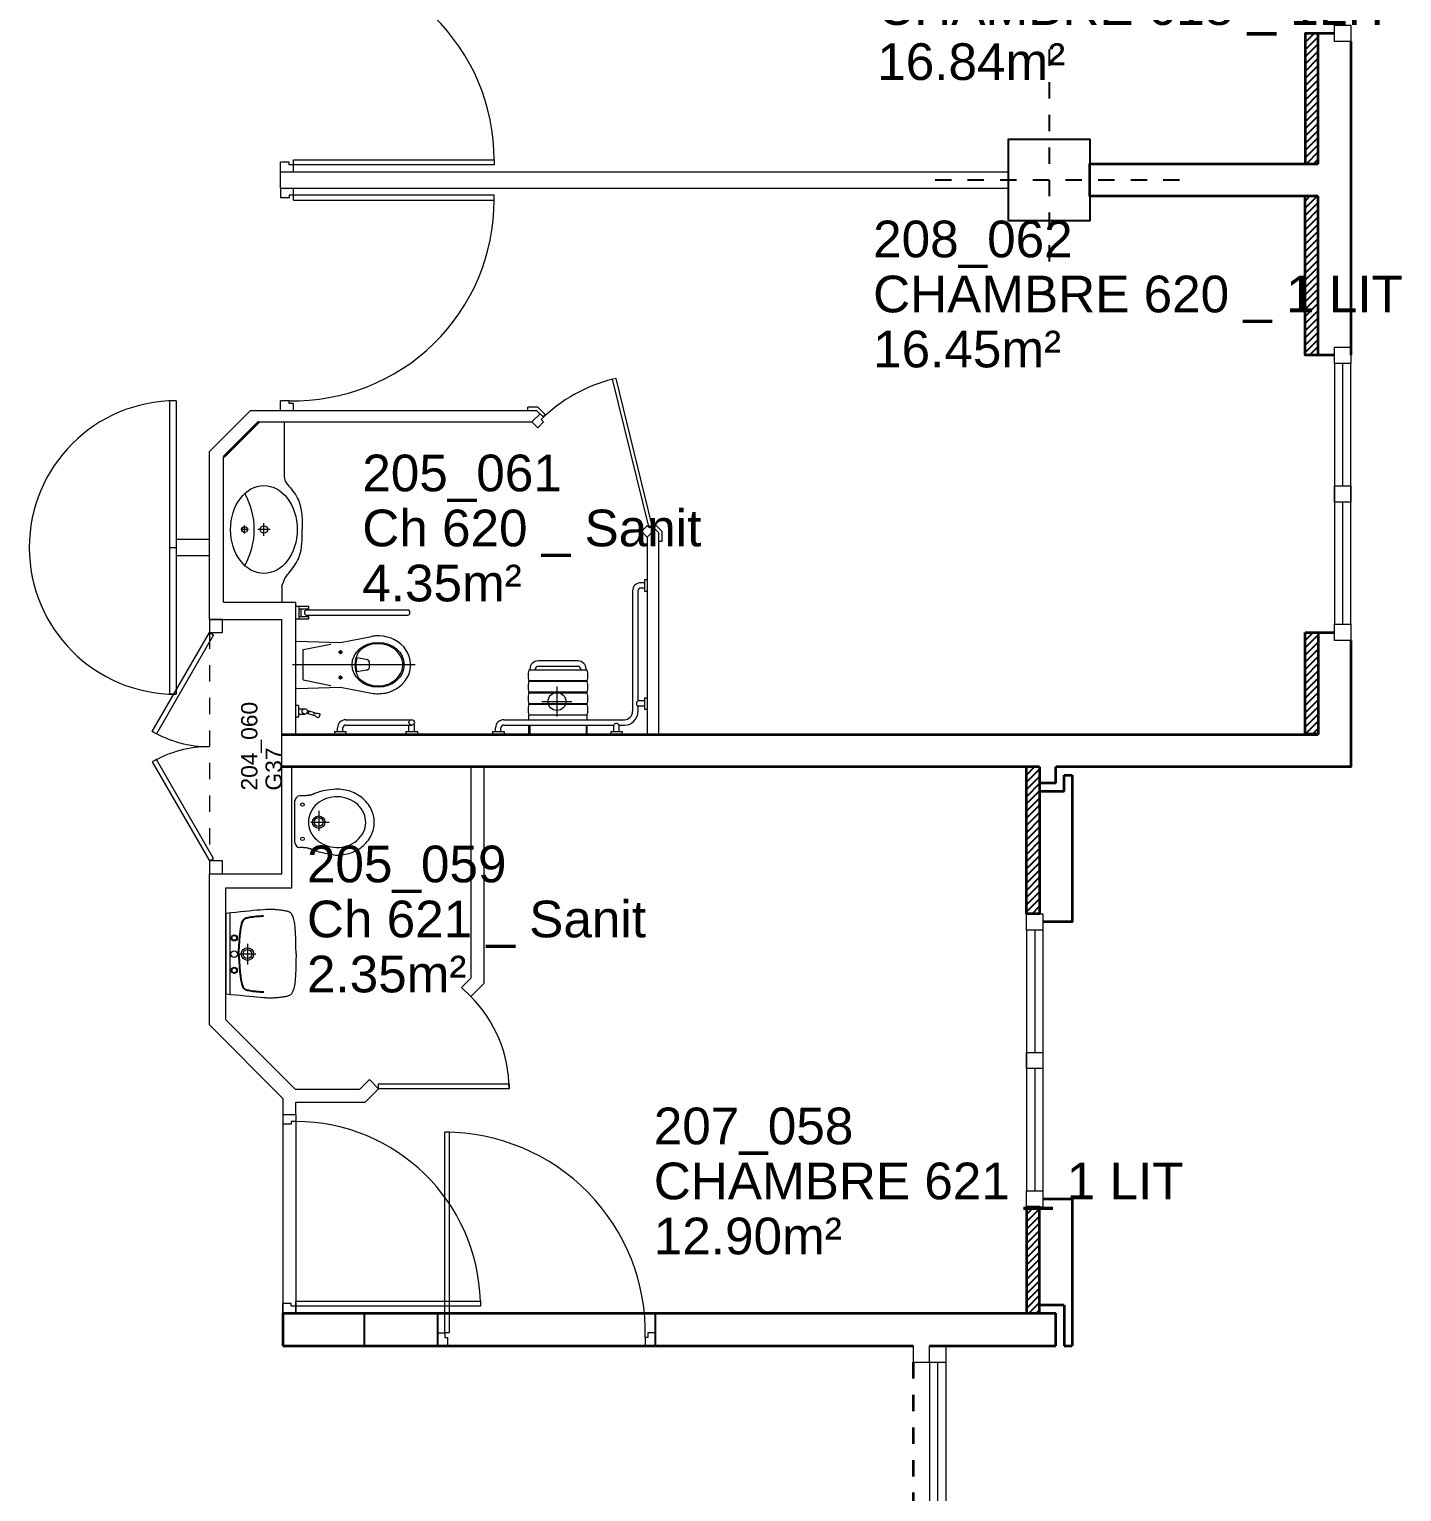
# Model space of a CAD drawing. Header units: metres. Extents: x -8 to 211, y -5 to 116.
# Drawn here: x 202.75 to 211.16, y 55.38 to 64.35 of the extents above; entities that cross this region are included whole.
import ezdxf

# ---------------------------------------------------------------- set-up
doc = ezdxf.new("R2010")
doc.units = ezdxf.units.M
doc.header["$LTSCALE"] = 0.6
doc.header["$MEASUREMENT"] = 0
doc.linetypes.add('CACHÉ', pattern=[0.25, 0.125, -0.125])
doc.linetypes.add('CONTINU', pattern=[0])
doc.layers.get('0').update_dxf_attribs({"linetype": 'CONTINUOUS'})
for name, color, linetype in [('002 poteaux', 7, 'CONTINUOUS'), ('004 isolation', 7, 'CONTINUOUS'), ('006 sanitaire', 5, 'CONTINUOUS'), ('A_Etiqu_Gaine', 8, 'CONTINUOUS'), ('A_Etiqu_Gaine_ancien', 8, 'CONTINUOUS'), ('A_Etiqu_Gaine_code', 8, 'CONTINUOUS'), ('A_Etiqu_Local', 8, 'CONTINUOUS')]:
    doc.layers.add(name, color=color, linetype=linetype)
for name, color, linetype, lineweight in [('A_CHASS', 4, 'CONTINU', 20), ('A_MURS_CLOI', 7, 'CONTINU', 20), ('A_MURS_STRU', 7, 'CONTINU', 35), ('A_PORT', 8, 'CONTINUOUS', 0), ('A_SANI', 5, 'CONTINU', 0)]:
    doc.layers.add(name, color=color, linetype=linetype, lineweight=lineweight)
doc.styles.add('Attribut', font='arial.ttf')

# ---------------------------------------------------------------- blocks, each defined once
blk = doc.blocks.new('A_Etiqu_Local')
at = {"style": 'Attribut', "flags": 1}
for tag, p in [('CODE_HOPITAL', (-0.4463, 1.9737)), ('CODE_SITE', (-0.4463, 1.7487)), ('CODE_BATIMENT', (-0.4463, 1.5237)), ('CODE_SECTEUR', (-0.4463, 1.2987)), ('CODE_ETAGE', (-0.4463, 1.0737)), ('NOM_NORMALISE', (-0.4463, -0.843)), ('SECTEUR_ACTIVITE', (-0.4463, -1.068)), ('SOUS_SECTEUR_ACTIVITE', (-0.4463, -1.293)), ('VOLUME', (-0.4463, -1.518)), ('SERVICE', (-0.4463, -1.743)), ('CODE_UG', (-0.4463, -1.968)), ('CODE_UA', (-0.4463, -2.193)), ('CODE_POLE', (-0.4463, -2.418)), ('OCCUPANT_EXTERNE', (-0.4463, -2.643)), ('DISPONIBILITE', (-0.4463, -2.868)), ('ACCES_HANDICAPES', (-0.4463, -3.093)), ('NATURE_SOL', (-0.4463, -3.318)), ('RISQUE_LABORATOIRE', (-0.4463, -3.543)), ('AMIANTE', (-0.4463, -3.768))]:
    blk.add_attdef(tag, p, '', height=0.15, dxfattribs=at)
at = {"layer": 'A_Etiqu_Local', "style": 'Attribut'}
for tag, p in [('CODE_PIECE', (-0.4483, 0.5327)), ('NOM_USAGE', (-0.4483, 0.1952)), ('SURFACE', (-0.4483, -0.1423))]:
    blk.add_attdef(tag, p, '', height=0.225, dxfattribs=at)
blk = doc.blocks.new('A_Etiqu_Gaine')
at = {"style": 'Attribut', "flags": 1}
for tag, p in [('CODE_HOPITAL', (-0.4323, 0.8651)), ('CODE_SITE', (-0.4323, 0.7151)), ('CODE_BATIMENT', (-0.4323, 0.5651)), ('CODE_SECTEUR', (-0.4323, 0.4151)), ('CODE_ETAGE', (-0.4323, 0.2651)), ('NOM_NORMALISE', (-0.4323, -0.3349)), ('SECTEUR_ACTIVITE', (-0.4323, -0.4849)), ('SOUS_SECTEUR_ACTIVITE', (-0.4323, -0.6349)), ('SURFACE', (-0.4323, -0.7849)), ('CODE_UG', (-0.4323, -0.9349)), ('CODE_POLE', (-0.4323, -1.0849)), ('AMIANTE', (-0.4323, -1.2349))]:
    blk.add_attdef(tag, p, '', height=0.1, dxfattribs=at)
at = {"layer": 'A_Etiqu_Gaine', "style": 'Attribut'}
blk.add_attdef('NOM_USAGE', (-0.4323, -0.1849), '', height=0.1, dxfattribs=at)
at = {"layer": 'A_Etiqu_Gaine_ancien', "style": 'Attribut'}
blk.add_attdef('CODE_PIECE_ANCIEN', (-0.4323, 0.1151), '', height=0.1, dxfattribs=at)
at = {"layer": 'A_Etiqu_Gaine_code', "style": 'Attribut'}
blk.add_attdef('CODE_PIECE', (-0.4323, -0.0349), '', height=0.1, dxfattribs=at)
blk = doc.blocks.new('BROCA4-G333')
at = {"layer": '006 sanitaire', "linetype": 'Continuous'}
for points in [[(28.128738, 12.724569), (28.131705, 12.768528), (28.134634, 12.80576), (28.137544, 12.836877), (28.140455, 12.862489), (28.143386, 12.883208), (28.146356, 12.899643), (28.149384, 12.912407), (28.152488, 12.92211), (28.155689, 12.929363), (28.159006, 12.934776), (28.159006, 12.934776), (28.160717, 12.936977), (28.162489, 12.9389), (28.164348, 12.940577), (28.166321, 12.942039), (28.168435, 12.943315), (28.170717, 12.944436), (28.173193, 12.945433), (28.175891, 12.946336), (28.178837, 12.947175), (28.182058, 12.947981), (28.182058, 12.947981), (28.18937, 12.949572), (28.197724, 12.951126), (28.206957, 12.952621), (28.216903, 12.954029), (28.227398, 12.955327), (28.238277, 12.956489), (28.249375, 12.957491), (28.260529, 12.958306), (28.271572, 12.958911), (28.282341, 12.95928)], [(28.128738, 12.727926), (28.131705, 12.683964), (28.134634, 12.646729), (28.137544, 12.615611), (28.140455, 12.589998), (28.143386, 12.56928), (28.146356, 12.552844), (28.149384, 12.540081), (28.152488, 12.530379), (28.155689, 12.523127), (28.159006, 12.517713), (28.159006, 12.517713), (28.160717, 12.515513), (28.162489, 12.513589), (28.164348, 12.511912), (28.166321, 12.51045), (28.168435, 12.509173), (28.170717, 12.508051), (28.173193, 12.507053), (28.175891, 12.50615), (28.178837, 12.50531), (28.182058, 12.504503), (28.182058, 12.504503), (28.189372, 12.502912), (28.197741, 12.501356), (28.207015, 12.49986), (28.217042, 12.498449), (28.22767, 12.497148), (28.238748, 12.495981), (28.250124, 12.494974), (28.261646, 12.494151), (28.273163, 12.493536), (28.284523, 12.493155)]]:
    blk.add_lwpolyline(points, dxfattribs=at)
blk = doc.blocks.new('A$C00414BBD')
at = {"layer": 'A_PORT'}
for p, q in [((0, 1.31), (0.0599, 1.31)), ((0.0439, 1.2578), (0.0599, 1.2578)), ((0.0439, 1.23), (0.0439, 1.2578)), ((0.0599, 1.2578), (0.0599, 1.31)), ((1.3334, 1.31), (1.2736, 1.31)), ((1.2736, 1.2578), (1.2736, 1.31)), ((1.2896, 1.2578), (1.2736, 1.2578)), ((1.2896, 1.23), (1.2896, 1.2578)), ((0, 1.23), (0.0439, 1.23)), ((1.2596, 1.23), (1.2896, 1.23)), ((1.2596, 1.23), (1.2596, 0)), ((1.3334, 1.23), (1.2896, 1.23)), ((1.2896, 1.23), (1.2896, 0)), ((1.2596, 0), (1.2896, 0))]:
    blk.add_line(p, q, dxfattribs=at)
blk.add_arc((1.2896, 1.23), 1.23, 178.70574, 270, dxfattribs=at)

msp = doc.modelspace()

# ---------------------------------------------------------------- linework, layer by layer
at = {"color": 8}
for p, q in [((205.2495, 56.4709), (205.2495, 56.2709)), ((206.583, 56.4709), (206.583, 56.2709))]:
    msp.add_line(p, q, dxfattribs=at)
at = {"layer": '002 poteaux', "color": 8, "linetype": 'CACHÉ'}
for p, q in [((208.9999, 64.2209), (208.9999, 62.6209)), ((209.7999, 63.4209), (208.1999, 63.4209))]:
    msp.add_line(p, q, dxfattribs=at)
at = {"layer": '002 poteaux', "color": 8, "linetype": 'Continuous'}
for points in [[(208.7499, 63.1709), (208.7499, 63.6709), (209.2499, 63.6709), (209.2499, 63.1709)], [(204.2999, 56.2709), (204.2999, 56.4709), (204.7999, 56.4709), (204.7999, 56.2709)]]:
    msp.add_lwpolyline(points, close=True, dxfattribs=at)
at = {"layer": '004 isolation', "color": 8, "linetype": 'Continuous'}
for p, q in [((210.5815, 64.3204), (210.5694, 64.3083)), ((210.5694, 64.2641), (210.6257, 64.3204)), ((210.5694, 64.3204), (210.6494, 64.3204)), ((210.5694, 63.5209), (210.5694, 64.3204)), ((210.6494, 64.3204), (210.6494, 63.5209)), ((210.6494, 64.2999), (210.5694, 64.2199)), ((210.5694, 64.1757), (210.6494, 64.2557)), ((210.6494, 64.2115), (210.5694, 64.1315)), ((210.5694, 64.0873), (210.6494, 64.1673)), ((210.6494, 64.1232), (210.5694, 64.0432)), ((210.5694, 63.999), (210.6494, 64.0789)), ((210.6494, 64.0347), (210.5694, 63.9547)), ((210.5694, 63.9105), (210.6494, 63.9905)), ((210.6494, 63.9464), (210.5694, 63.8664)), ((210.5694, 63.8222), (210.6494, 63.9022)), ((210.6494, 63.858), (210.5694, 63.778)), ((210.5694, 63.7338), (210.6494, 63.8138)), ((210.6494, 63.7696), (210.5694, 63.6896)), ((210.5694, 63.6454), (210.6494, 63.7254)), ((210.6494, 63.6812), (210.5694, 63.6012)), ((210.5694, 63.557), (210.6494, 63.637)), ((210.6494, 63.5928), (210.5775, 63.5209)), ((210.6494, 63.5209), (210.5694, 63.5209)), ((210.6217, 63.5209), (210.6494, 63.5486)), ((210.5985, 63.3209), (210.5694, 63.2918)), ((210.5694, 63.2476), (210.6427, 63.3209)), ((210.6494, 63.3209), (210.5694, 63.3209)), ((210.5694, 63.3209), (210.5694, 62.3461)), ((210.6494, 63.2834), (210.5694, 63.2034)), ((210.5694, 63.1592), (210.6494, 63.2392)), ((210.6494, 62.3461), (210.6494, 63.3209)), ((210.6494, 63.195), (210.5694, 63.115)), ((210.5694, 63.0708), (210.6494, 63.1508)), ((210.6494, 63.1066), (210.5694, 63.0266)), ((210.5694, 62.9824), (210.6494, 63.0624)), ((210.6494, 63.0182), (210.5694, 62.9382)), ((210.5694, 62.894), (210.6494, 62.974)), ((210.6494, 62.9298), (210.5694, 62.8498)), ((210.5694, 62.8057), (210.6494, 62.8857)), ((210.6494, 62.8415), (210.5694, 62.7615)), ((210.5694, 62.7173), (210.6494, 62.7973)), ((210.6494, 62.7531), (210.5694, 62.6731)), ((210.5694, 62.6289), (210.6494, 62.7089)), ((210.6494, 62.6647), (210.5694, 62.5847)), ((210.5694, 62.5405), (210.6494, 62.6205)), ((210.6494, 62.5763), (210.5694, 62.4963)), ((210.5694, 62.4521), (210.6494, 62.5321)), ((210.6494, 62.4879), (210.5694, 62.4079)), ((210.5694, 62.3637), (210.6494, 62.4437)), ((210.5694, 62.3461), (210.6494, 62.3461)), ((210.6494, 62.3995), (210.596, 62.3461)), ((210.6402, 62.3461), (210.6494, 62.3553)), ((210.5753, 60.646), (210.5694, 60.6401)), ((210.5694, 60.5959), (210.6195, 60.646)), ((210.5694, 60.646), (210.5694, 60.0215)), ((210.6494, 60.646), (210.5694, 60.646)), ((210.6494, 60.6317), (210.5694, 60.5517)), ((210.6494, 60.0215), (210.6494, 60.646)), ((210.5694, 60.5076), (210.6494, 60.5876)), ((210.6494, 60.5434), (210.5694, 60.4634)), ((210.5694, 60.4192), (210.6494, 60.4992)), ((210.6494, 60.455), (210.5694, 60.375)), ((210.5694, 60.3308), (210.6494, 60.4108)), ((210.6494, 60.3666), (210.5694, 60.2866)), ((210.5694, 60.2424), (210.6494, 60.3224)), ((210.6494, 60.2782), (210.5694, 60.1982)), ((210.5694, 60.154), (210.6494, 60.234)), ((210.6494, 60.1898), (210.5694, 60.1098)), ((210.5694, 60.0656), (210.6494, 60.1456)), ((210.6494, 60.1014), (210.5695, 60.0215)), ((210.5694, 60.0215), (210.6494, 60.0215)), ((210.6137, 60.0215), (210.6494, 60.0572)), ((208.8666, 59.8212), (208.8613, 59.8159)), ((208.8613, 59.7717), (208.9108, 59.8212)), ((208.9413, 59.8212), (208.8613, 59.8212)), ((208.8613, 59.8212), (208.8613, 58.9212)), ((208.9413, 59.8075), (208.8613, 59.7275)), ((208.8613, 59.6833), (208.9413, 59.7633)), ((208.9413, 58.9212), (208.9413, 59.8212)), ((208.9413, 59.7191), (208.8613, 59.6391)), ((208.8613, 59.5949), (208.9413, 59.6749)), ((208.9413, 59.6308), (208.8613, 59.5508)), ((208.8613, 59.5066), (208.9413, 59.5866)), ((208.9413, 59.5424), (208.8613, 59.4624)), ((208.8613, 59.4182), (208.9413, 59.4982)), ((208.9413, 59.454), (208.8613, 59.374)), ((208.8613, 59.3298), (208.9413, 59.4098)), ((208.9413, 59.3655), (208.8613, 59.2855)), ((208.8613, 59.2413), (208.9413, 59.3213)), ((208.9413, 59.2771), (208.8613, 59.1971)), ((208.8613, 59.1529), (208.9413, 59.2329)), ((208.9413, 59.1887), (208.8613, 59.1087)), ((208.8613, 59.0646), (208.9413, 59.1446)), ((208.9413, 59.1004), (208.8613, 59.0204)), ((208.8613, 58.9762), (208.9413, 59.0562)), ((208.9413, 59.012), (208.8613, 58.932)), ((208.8947, 58.9213), (208.9413, 58.9678)), ((208.8613, 58.9212), (208.9413, 58.9212)), ((208.9413, 58.9236), (208.9389, 58.9213)), ((208.8625, 57.1212), (208.8613, 57.12)), ((208.8613, 57.0758), (208.9067, 57.1212)), ((208.8613, 56.4709), (208.8613, 57.1212)), ((208.8613, 57.1212), (208.9413, 57.1212)), ((208.9413, 57.1116), (208.8613, 57.0316)), ((208.8613, 56.9874), (208.9413, 57.0674)), ((208.9413, 57.1212), (208.9413, 56.4709)), ((208.9413, 57.0232), (208.8613, 56.9432)), ((208.8613, 56.8991), (208.9413, 56.9791)), ((208.9413, 56.9349), (208.8613, 56.8549)), ((208.8613, 56.8107), (208.9413, 56.8907)), ((208.9413, 56.8465), (208.8613, 56.7665)), ((208.8613, 56.7223), (208.9413, 56.8023)), ((208.9413, 56.7581), (208.8613, 56.6781)), ((208.8613, 56.6339), (208.9413, 56.7139)), ((208.9413, 56.6697), (208.8613, 56.5897)), ((208.8613, 56.5455), (208.9413, 56.6255)), ((208.9413, 56.5813), (208.8613, 56.5013)), ((208.875, 56.4709), (208.9413, 56.5371)), ((208.9413, 56.4709), (208.8613, 56.4709)), ((208.9413, 56.4929), (208.9192, 56.4709))]:
    msp.add_line(p, q, dxfattribs=at)
at = {"layer": 'A_CHASS', "color": 8, "linetype": 'Continuous'}
for p, q in [((210.7494, 62.2961), (210.7494, 60.6961)), ((210.7994, 62.2961), (210.7994, 61.5461)), ((210.8494, 60.6961), (210.8494, 62.2961)), ((210.7994, 61.4461), (210.7994, 60.6961)), ((208.8613, 58.8212), (208.8613, 57.2212)), ((208.9113, 58.8212), (208.9113, 58.0712)), ((208.9113, 57.9712), (208.9113, 57.2212)), ((208.1659, 56.2709), (208.1659, 56.1709)), ((208.1659, 56.1709), (208.3659, 56.1709)), ((208.2659, 56.1709), (208.2659, 54.6709)), ((208.3159, 56.1709), (208.3159, 54.7709))]:
    msp.add_line(p, q, dxfattribs=at)
for points in [[(210.7494, 64.2704), (210.7494, 64.3704), (210.8494, 64.3704), (210.8494, 64.2704)], [(210.7494, 62.2961), (210.7494, 62.3961), (210.8494, 62.3961), (210.8494, 62.2961)], [(210.7494, 61.4461), (210.7494, 61.5461), (210.8494, 61.5461), (210.8494, 61.4461)], [(210.7494, 60.5961), (210.7494, 60.6961), (210.8494, 60.6961), (210.8494, 60.5961)]]:
    msp.add_lwpolyline(points, close=True, dxfattribs=at)
for points in [[(208.9613, 58.8212), (208.8613, 58.8212), (208.8613, 58.9212), (208.9613, 58.9212)], [(208.9613, 58.9212), (208.9613, 57.1212), (208.8613, 57.1212), (208.8613, 57.2212), (208.9613, 57.2212)], [(208.9613, 57.9712), (208.8613, 57.9712), (208.8613, 58.0712), (208.9613, 58.0712)], [(208.3659, 56.2709), (208.3659, 54.6709), (208.2659, 54.6709), (208.2659, 54.7709), (208.3659, 54.7709)], [(208.2659, 56.1709), (208.2659, 56.2709), (208.3659, 56.2709)]]:
    msp.add_lwpolyline(points, dxfattribs=at)
at = {"layer": 'A_MURS_CLOI', "color": 8, "linetype": 'Continuous'}
for p, q in [((204.2863, 63.4709), (208.7499, 63.4709)), ((204.2863, 63.3709), (204.2863, 63.4709)), ((204.2863, 63.3709), (208.7499, 63.3709)), ((204.1022, 62.0074), (203.8499, 61.7551)), ((204.1022, 62.0074), (205.8564, 62.0074)), ((205.8029, 62.0074), (205.8029, 62.0274)), ((205.8647, 62.0274), (205.8029, 62.0274)), ((205.8772, 61.9866), (205.8564, 62.0074)), ((205.9084, 61.9837), (205.8647, 62.0274)), ((205.9084, 61.9837), (205.8942, 61.9696)), ((204.1535, 61.9374), (205.8274, 61.9374)), ((203.8499, 60.7259), (203.8499, 61.7551)), ((203.9367, 60.8314), (203.9367, 61.7206)), ((206.5712, 61.2926), (206.5854, 61.3067)), ((206.6051, 61.2587), (206.5843, 61.2795)), ((206.6251, 61.267), (206.5854, 61.3067)), ((206.6051, 61.2587), (206.6051, 60.0212)), ((206.6251, 61.267), (206.6251, 61.2052)), ((206.5351, 61.2303), (206.5351, 60.0212)), ((206.6051, 61.2052), (206.6251, 61.2052)), ((203.9367, 60.8314), (204.3799, 60.8314)), ((203.8499, 60.7259), (204.2945, 60.7259)), ((204.2945, 59.1659), (204.2945, 60.7259)), ((204.3548, 59.0805), (204.3548, 59.8212)), ((205.4553, 58.5286), (205.4553, 59.8159)), ((205.5353, 58.4955), (205.5353, 59.8159)), ((203.8499, 59.1659), (204.2945, 59.1659)), ((203.8502, 58.239), (203.8499, 59.1659)), ((203.9502, 58.2708), (203.9499, 59.0805)), ((203.9499, 59.0805), (204.3548, 59.0805)), ((205.3965, 58.4699), (205.4553, 58.5286)), ((205.4531, 58.4133), (205.5353, 58.4955)), ((205.4531, 58.4133), (205.3965, 58.4699)), ((204.3002, 57.789), (203.8502, 58.239)), ((204.3755, 57.8455), (203.9502, 58.2708)), ((204.7721, 57.8455), (204.8309, 57.9042)), ((204.8874, 57.8476), (204.8309, 57.9042)), ((204.3755, 57.8455), (204.7721, 57.8455)), ((204.3799, 57.7655), (204.8053, 57.7655)), ((204.8053, 57.7655), (204.8874, 57.8476))]:
    msp.add_line(p, q, dxfattribs=at)
at = {"layer": 'A_MURS_CLOI', "color": 8}
for p, q in [((204.3002, 57.789), (204.2999, 57.6906)), ((204.3799, 57.6906), (204.3799, 57.7655)), ((204.2995, 57.6906), (204.2995, 56.4709)), ((204.3795, 57.6906), (204.3795, 56.4709))]:
    msp.add_line(p, q, dxfattribs=at)
at = {"layer": 'A_MURS_CLOI', "color": 8, "linetype": 'Continuous'}
msp.add_lwpolyline([(206.5351, 60.021), (204.3799, 60.0212), (204.3799, 60.8314)], dxfattribs=at)
at = {"layer": 'A_MURS_STRU', "color": 8, "linetype": 'Continuous'}
for p, q in [((204.1535, 61.9374), (203.9367, 61.7206)), ((209.0413, 59.7216), (209.0413, 59.8212)), ((209.0913, 59.6716), (209.0913, 59.7716)), ((209.0913, 59.7716), (209.1413, 59.7716)), ((209.0413, 59.7216), (208.9413, 59.7216)), ((209.0913, 59.6716), (208.9413, 59.6716)), ((209.1413, 57.1712), (209.1413, 56.2709)), ((209.0913, 56.5209), (208.9413, 56.5209)), ((209.0913, 56.5209), (209.0913, 56.2709)), ((204.2999, 56.4709), (204.2999, 56.2709)), ((204.2999, 56.4709), (209.0413, 56.4709)), ((209.0413, 56.2709), (209.0413, 56.4709)), ((204.2999, 56.2709), (208.1659, 56.2709)), ((208.2659, 56.2709), (209.0413, 56.2709)), ((209.0913, 56.2709), (209.1413, 56.2709))]:
    msp.add_line(p, q, dxfattribs=at)
at = {"layer": 'A_MURS_STRU', "color": 8, "linetype": 'CACHÉ'}
msp.add_line((208.1659, 56.1709), (208.1659, 54.7709), dxfattribs=at)
at = {"layer": 'A_MURS_STRU', "color": 8, "linetype": 'Continuous'}
for points in [[(210.6494, 64.3204), (210.5694, 64.3204), (210.5694, 63.5209)], [(210.6494, 63.5209), (210.6494, 64.3206), (210.7494, 64.3206)], [(210.8494, 64.2704), (210.8494, 62.3461)], [(210.6494, 63.3209), (209.2499, 63.3209), (209.2499, 63.5209), (210.6494, 63.5209)], [(210.7494, 62.3461), (210.5694, 62.3461), (210.5694, 63.3209)], [(210.6494, 62.3461), (210.6494, 63.3209)], [(210.6494, 60.0215), (210.5694, 60.0215), (210.5694, 60.646)], [(210.5694, 60.646), (210.7494, 60.646)], [(210.6494, 60.646), (210.6494, 60.0212)], [(210.8494, 60.5961), (210.8494, 59.8212), (209.0413, 59.8212)], [(204.2945, 60.0212), (210.6494, 60.0212)], [(208.9413, 59.8212), (204.2945, 59.8212)], [(208.9413, 59.8212), (208.9413, 58.9212), (208.8613, 58.9212), (208.8613, 59.8212)], [(209.1413, 59.7716), (209.1413, 58.8712), (208.9613, 58.8712)], [(209.1413, 57.1712), (208.9613, 57.1712)], [(208.9413, 56.4709), (208.9413, 57.1212), (208.8613, 57.1212), (208.8613, 56.4709)]]:
    msp.add_lwpolyline(points, dxfattribs=at)
at = {"layer": 'A_PORT', "color": 8, "linetype": 'Continuous'}
for p, q in [((204.2863, 63.4709), (204.2863, 63.5308)), ((204.3385, 63.5308), (204.2863, 63.5308)), ((204.3385, 63.5148), (204.3385, 63.5308)), ((205.5967, 63.5148), (204.3385, 63.5148)), ((204.3663, 63.5448), (205.5967, 63.5448)), ((204.3663, 63.4709), (204.3663, 63.5448)), ((205.5967, 63.5448), (205.5967, 63.5148)), ((204.2863, 63.3709), (204.2863, 63.311)), ((205.5967, 63.327), (204.3385, 63.327)), ((204.3385, 63.327), (204.3385, 63.311)), ((204.3663, 63.297), (204.3663, 63.3709)), ((205.5967, 63.297), (205.5967, 63.327)), ((204.3385, 63.311), (204.2863, 63.311)), ((204.3663, 63.297), (205.5967, 63.297)), ((206.544, 61.2963), (206.323, 62.1993)), ((206.3425, 62.2039), (206.3231, 62.1991)), ((206.3425, 62.2039), (206.5634, 61.301)), ((204.286, 62.0074), (204.286, 62.0673)), ((204.3382, 62.0673), (204.286, 62.0673)), ((204.3382, 62.0513), (204.3382, 62.0673)), ((204.2863, 62.0074), (204.366, 62.0074)), ((204.366, 62.0513), (204.3382, 62.0513)), ((204.366, 62.0074), (204.366, 62.0513)), ((205.8775, 61.9869), (205.828, 61.9374)), ((205.8987, 61.9657), (205.8775, 61.9869)), ((205.828, 61.9374), (205.8634, 61.9021)), ((205.8634, 61.9021), (205.8987, 61.9374)), ((205.8846, 61.9516), (205.8987, 61.9657)), ((205.8987, 61.9374), (205.8846, 61.9516)), ((206.5351, 61.301), (206.4998, 61.2657)), ((206.4998, 61.2657), (206.5351, 61.2303)), ((206.5493, 61.2869), (206.5351, 61.301)), ((206.5351, 61.2303), (206.5846, 61.2798)), ((206.5634, 61.301), (206.544, 61.2963)), ((206.5634, 61.301), (206.5493, 61.2869)), ((206.5846, 61.2798), (206.5634, 61.301)), ((203.9299, 60.7259), (203.8499, 60.7259)), ((203.8499, 60.7259), (203.8499, 60.6459)), ((203.9299, 60.6459), (203.9299, 60.7259)), ((203.8499, 60.6459), (203.9299, 60.6459)), ((203.9299, 59.2459), (203.8499, 59.2459)), ((203.8499, 59.2459), (203.8499, 59.1659)), ((203.9299, 59.1659), (203.9299, 59.2459)), ((203.8499, 59.1659), (203.9299, 59.1659)), ((204.8874, 57.8776), (205.6874, 57.8776)), ((204.8874, 57.8476), (204.8874, 57.8776)), ((205.6874, 57.8776), (205.6874, 57.8476)), ((205.6874, 57.8476), (204.8874, 57.8476)), ((204.2999, 57.6906), (204.3799, 57.6906)), ((204.2999, 57.6906), (204.2999, 57.6308)), ((204.3799, 57.6906), (204.3799, 57.6468)), ((204.3521, 57.6308), (204.2999, 57.6308)), ((204.3799, 57.6468), (204.3521, 57.6468)), ((204.3521, 57.6468), (204.3521, 57.6308)), ((204.3521, 56.5308), (204.2999, 56.5308)), ((204.2999, 56.4709), (204.2999, 56.5308)), ((204.3521, 56.5148), (204.3521, 56.5308)), ((205.5115, 56.5148), (204.3521, 56.5148)), ((204.3799, 56.5448), (205.5115, 56.5448)), ((204.3799, 56.4709), (204.3799, 56.5448)), ((205.5115, 56.5448), (205.5115, 56.5148)), ((204.2995, 56.4709), (204.3795, 56.4709)), ((204.2999, 56.4709), (204.3799, 56.4709))]:
    msp.add_line(p, q, dxfattribs=at)
at = {"layer": 'A_PORT', "color": 8}
for p, q in [((203.6067, 60.2672), (203.6067, 62.0672)), ((203.6453, 62.0672), (203.6453, 60.2672)), ((203.8499, 61.216), (203.6453, 61.216)), ((203.6067, 61.1672), (203.6453, 61.1672)), ((203.8499, 61.116), (203.6453, 61.116)), ((203.6453, 60.2672), (203.6067, 60.2672))]:
    msp.add_line(p, q, dxfattribs=at)
at = {"layer": 'A_PORT', "color": 8, "linetype": 'CACHÉ'}
msp.add_line((203.8499, 60.6459), (203.8499, 59.2459), dxfattribs=at)
at = {"layer": 'A_PORT', "color": 8, "linetype": 'Continuous'}
for points in [[(203.8759, 60.6309), (203.5259, 60.0247), (203.4999, 60.0397), (203.8499, 60.6459)], [(203.8759, 59.2609), (203.5259, 59.8671), (203.4999, 59.8521), (203.8499, 59.2459)]]:
    msp.add_lwpolyline(points, close=True, dxfattribs=at)
for centre, radius, start, end in [((204.366, 63.5448), 1.23, 360, 91.29426), ((204.366, 63.297), 1.23, 268.70574, 0), ((203.8499, 60.6459), 0.7, 239.99998, 269.99997), ((203.8499, 59.2459), 0.7, 89.99999, 119.99999), ((204.8874, 57.8476), 0.8, 0.00002, 45.00004), ((204.3799, 56.5148), 1.132, 1.51862, 90)]:
    msp.add_arc(centre, radius, start, end, dxfattribs=at)
at = {"layer": 'A_PORT', "color": 8}
for centre, radius, start, end in [((206.5493, 61.2869), 0.94, 103.92465, 135), ((203.6453, 61.1672), 0.9, 90, 269.97771)]:
    msp.add_arc(centre, radius, start, end, dxfattribs=at)
at = {"layer": 'A_SANI', "color": 8}
for p, q in [((204.3083, 61.9374), (204.3083, 61.6087)), ((204.09, 61.2775), (204.0421, 61.2775)), ((204.066, 61.2536), (204.066, 61.3014)), ((204.2226, 61.2775), (204.1461, 61.2775)), ((204.1843, 61.2393), (204.1843, 61.3158)), ((204.2952, 60.9246), (204.2952, 60.8314)), ((206.4451, 60.9014), (206.4451, 60.1612)), ((206.4781, 60.9014), (206.4781, 60.2267)), ((206.5184, 60.9514), (206.4951, 60.9514)), ((206.5184, 60.9184), (206.4951, 60.9184)), ((206.5184, 60.9703), (206.5351, 60.9703)), ((206.5184, 60.9703), (206.5184, 60.8996)), ((206.5184, 60.8996), (206.5351, 60.8996)), ((204.3799, 60.8069), (204.4594, 60.8069)), ((204.3799, 60.7289), (204.4594, 60.7289)), ((204.4009, 60.7289), (204.4009, 60.8069)), ((204.4009, 60.791), (204.4594, 60.791)), ((204.4009, 60.7447), (204.4594, 60.7447)), ((204.4119, 60.7447), (204.4119, 60.791)), ((204.4518, 60.7844), (204.4518, 60.791)), ((204.4518, 60.7447), (204.4518, 60.7514)), ((204.4594, 60.791), (204.4594, 60.8069)), ((204.4594, 60.7289), (204.4594, 60.7447)), ((204.3845, 60.593), (204.6545, 60.5855)), ((204.4252, 60.5411), (204.5952, 60.5753)), ((204.4252, 60.3549), (204.4252, 60.5411)), ((204.6545, 60.5855), (204.845, 60.6219)), ((204.6425, 60.5255), (204.6665, 60.5255)), ((204.6545, 60.5375), (204.6545, 60.5135)), ((204.812, 60.4811), (204.7539, 60.4908)), ((204.8328, 60.4395), (204.8328, 60.4564)), ((205.1124, 60.448), (204.3601, 60.448)), ((204.6425, 60.3705), (204.6665, 60.3705)), ((204.6545, 60.3585), (204.6545, 60.3825)), ((204.812, 60.4149), (204.7537, 60.4051)), ((204.3845, 60.303), (204.6545, 60.3105)), ((204.4252, 60.3549), (204.5952, 60.3206)), ((204.6545, 60.3105), (204.845, 60.274)), ((205.9813, 60.3151), (205.9813, 60.1306)), ((204.3799, 60.1269), (204.3799, 60.1976)), ((204.3966, 60.1976), (204.3799, 60.1976)), ((204.3966, 60.1976), (204.3966, 60.1269)), ((205.889, 60.2228), (206.0736, 60.2228)), ((206.5184, 60.2267), (206.4781, 60.2267)), ((206.4781, 60.1937), (206.4781, 60.1612)), ((206.5184, 60.1937), (206.4781, 60.1937)), ((206.5184, 60.2456), (206.5184, 60.1749)), ((206.5184, 60.2456), (206.5351, 60.2456)), ((206.5351, 60.2456), (206.5351, 60.1749)), ((204.3966, 60.1269), (204.3799, 60.1269)), ((204.3966, 60.1788), (204.4347, 60.1788)), ((204.3966, 60.1458), (204.4369, 60.1458)), ((204.4562, 60.1484), (204.4471, 60.1513)), ((204.461, 60.1633), (204.4506, 60.1666)), ((204.4558, 60.1473), (204.4613, 60.1645)), ((204.4898, 60.1364), (204.4558, 60.1473)), ((204.4953, 60.1536), (204.4613, 60.1645)), ((204.4898, 60.1364), (204.4953, 60.1536)), ((204.498, 60.135), (204.4902, 60.1375)), ((204.5028, 60.1499), (204.495, 60.1524)), ((204.6858, 60.1111), (205.0905, 60.1111)), ((205.6549, 60.1112), (206.3951, 60.1112)), ((206.5184, 60.1749), (206.5351, 60.1749)), ((204.617, 60.0379), (204.617, 60.0211)), ((204.617, 60.0379), (204.6877, 60.0379)), ((204.6358, 60.0379), (204.6358, 60.0611)), ((204.6688, 60.0379), (204.6688, 60.0611)), ((204.6858, 60.0781), (205.0905, 60.0781)), ((204.6877, 60.0379), (204.6877, 60.0211)), ((205.0551, 60.0379), (205.1258, 60.0379)), ((205.0551, 60.0379), (205.0551, 60.0211)), ((205.0551, 60.0211), (205.1258, 60.0211)), ((205.074, 60.0379), (205.074, 60.0781)), ((205.107, 60.0379), (205.107, 60.0781)), ((205.1258, 60.0379), (205.1258, 60.0211)), ((205.586, 60.038), (205.6567, 60.038)), ((205.586, 60.038), (205.586, 60.0212)), ((205.6049, 60.038), (205.6049, 60.0612)), ((205.6379, 60.038), (205.6379, 60.0612)), ((205.6549, 60.0782), (206.3296, 60.0782)), ((205.6567, 60.038), (205.6567, 60.0212)), ((206.3108, 60.038), (206.3108, 60.0212)), ((206.3108, 60.038), (206.3815, 60.038)), ((206.3108, 60.0212), (206.3815, 60.0212)), ((206.3296, 60.038), (206.3296, 60.0782)), ((206.3626, 60.038), (206.3626, 60.0782)), ((206.3626, 60.0782), (206.3951, 60.0782)), ((206.3815, 60.038), (206.3815, 60.0212)), ((204.4068, 59.6442), (204.4037, 59.6441)), ((204.3748, 59.3569), (204.3748, 59.6141)), ((204.4717, 59.483), (204.5841, 59.483)), ((204.5206, 59.5514), (204.5206, 59.4293)), ((204.4068, 59.3268), (204.4037, 59.3269))]:
    msp.add_line(p, q, dxfattribs=at)
at = {"layer": 'A_SANI', "color": 8, "ltscale": 0.5}
for p, q in [((204.4442, 60.7844), (205.0678, 60.7844)), ((204.4442, 60.7514), (205.0678, 60.7514)), ((206.1103, 60.4712), (205.8653, 60.4712)), ((206.1671, 60.4145), (205.8085, 60.4145)), ((205.8153, 60.4212), (205.8153, 60.4145)), ((205.8483, 60.4212), (205.8483, 60.4145)), ((206.1103, 60.4382), (205.8653, 60.4382)), ((206.1273, 60.4212), (206.1273, 60.4145)), ((206.1603, 60.4212), (206.1603, 60.4145)), ((206.1671, 60.3495), (205.8085, 60.3495)), ((205.8085, 60.3445), (205.8085, 60.3495)), ((206.1671, 60.3445), (205.8085, 60.3445)), ((206.1671, 60.2795), (205.8085, 60.2795)), ((205.8085, 60.2745), (205.8085, 60.2795)), ((206.1671, 60.2745), (205.8085, 60.2745)), ((206.1671, 60.3445), (206.1671, 60.3495)), ((206.1671, 60.2745), (206.1671, 60.2795)), ((206.1671, 60.2095), (205.8085, 60.2095)), ((205.8085, 60.2045), (205.8085, 60.2095)), ((206.1671, 60.2045), (205.8085, 60.2045)), ((206.1671, 60.2045), (206.1671, 60.2095)), ((206.1671, 60.1395), (205.8085, 60.1395)), ((205.8085, 60.1112), (205.8085, 60.1395)), ((206.1671, 60.1112), (206.1671, 60.1395)), ((205.8085, 60.0212), (205.8085, 60.0782)), ((205.8153, 60.0782), (205.8153, 60.0212)), ((206.1603, 60.0782), (206.1603, 60.0212)), ((206.1671, 60.0212), (206.1671, 60.0782))]:
    msp.add_line(p, q, dxfattribs=at)
at = {"layer": 'A_SANI', "color": 8, "linetype": 'Continuous'}
for p, q in [((203.9814, 58.9264), (203.95, 58.9233)), ((204.0117, 58.9294), (203.9814, 58.9264)), ((204.0408, 58.9324), (204.0117, 58.9294)), ((204.0684, 58.9351), (204.0408, 58.9324)), ((204.0945, 58.9377), (204.0684, 58.9351)), ((204.119, 58.9401), (204.0945, 58.9377)), ((204.1416, 58.9422), (204.119, 58.9401)), ((204.1623, 58.944), (204.1416, 58.9422)), ((204.1809, 58.9455), (204.1623, 58.944)), ((204.1972, 58.9465), (204.1809, 58.9455)), ((204.2045, 58.9469), (204.1972, 58.9465)), ((204.2113, 58.9472), (204.2045, 58.9469)), ((204.2177, 58.9474), (204.2113, 58.9472)), ((204.2238, 58.9474), (204.2177, 58.9474)), ((204.2296, 58.9474), (204.2238, 58.9474)), ((204.2352, 58.9473), (204.2296, 58.9474)), ((204.2408, 58.9471), (204.2352, 58.9473)), ((204.2464, 58.9468), (204.2408, 58.9471)), ((204.2522, 58.9464), (204.2464, 58.9468)), ((204.2581, 58.9459), (204.2522, 58.9464)), ((204.2642, 58.9454), (204.2581, 58.9459)), ((204.2706, 58.9448), (204.2642, 58.9454)), ((204.2771, 58.9441), (204.2706, 58.9448)), ((204.2837, 58.9433), (204.2771, 58.9441)), ((204.2903, 58.9425), (204.2837, 58.9433)), ((204.2967, 58.9416), (204.2903, 58.9425)), ((204.303, 58.9407), (204.2967, 58.9416)), ((204.3091, 58.9398), (204.303, 58.9407)), ((204.3148, 58.9388), (204.3091, 58.9398)), ((204.3201, 58.9377), (204.3148, 58.9388)), ((204.325, 58.9367), (204.3201, 58.9377)), ((204.3294, 58.9355), (204.325, 58.9367)), ((204.3334, 58.9343), (204.3294, 58.9355)), ((204.3371, 58.933), (204.3334, 58.9343)), ((204.3404, 58.9315), (204.3371, 58.933)), ((204.3435, 58.9298), (204.3404, 58.9315)), ((204.3464, 58.9279), (204.3435, 58.9298)), ((204.349, 58.9258), (204.3464, 58.9279)), ((203.95, 58.9233), (203.95, 58.428)), ((203.9749, 58.9233), (203.9749, 58.428)), ((204.3515, 58.9233), (204.349, 58.9258)), ((204.3539, 58.9206), (204.3515, 58.9233)), ((204.3584, 58.914), (204.3539, 58.9206)), ((204.3626, 58.9053), (204.3584, 58.914)), ((204.3665, 58.8938), (204.3626, 58.9053)), ((204.37, 58.8787), (204.3665, 58.8938)), ((204.3731, 58.8594), (204.37, 58.8787)), ((204.3757, 58.8351), (204.3731, 58.8594)), ((204.3779, 58.8051), (204.3757, 58.8351)), ((204.3797, 58.7687), (204.3779, 58.8051)), ((204.381, 58.7251), (204.3797, 58.7687)), ((204.1346, 58.6737), (204.0325, 58.6737)), ((204.0836, 58.7369), (204.0836, 58.6105)), ((204.3817, 58.6737), (204.381, 58.7251)), ((204.3817, 58.6776), (204.381, 58.6262)), ((204.3797, 58.5826), (204.3779, 58.5462)), ((204.381, 58.6262), (204.3797, 58.5826)), ((204.3731, 58.4919), (204.37, 58.4726)), ((204.3757, 58.5162), (204.3731, 58.4919)), ((204.3779, 58.5462), (204.3757, 58.5162)), ((203.9814, 58.4249), (203.95, 58.428)), ((204.0117, 58.4219), (203.9814, 58.4249)), ((204.0408, 58.4189), (204.0117, 58.4219)), ((204.0684, 58.4162), (204.0408, 58.4189)), ((204.0945, 58.4136), (204.0684, 58.4162)), ((204.119, 58.4112), (204.0945, 58.4136)), ((204.1416, 58.4091), (204.119, 58.4112)), ((204.1623, 58.4073), (204.1416, 58.4091)), ((204.1809, 58.4058), (204.1623, 58.4073)), ((204.1972, 58.4048), (204.1809, 58.4058)), ((204.2045, 58.4044), (204.1972, 58.4048)), ((204.2113, 58.4041), (204.2045, 58.4044)), ((204.2177, 58.4039), (204.2113, 58.4041)), ((204.2238, 58.4039), (204.2177, 58.4039)), ((204.2296, 58.4039), (204.2238, 58.4039)), ((204.2352, 58.404), (204.2296, 58.4039)), ((204.2408, 58.4042), (204.2352, 58.404)), ((204.2464, 58.4045), (204.2408, 58.4042)), ((204.2522, 58.4049), (204.2464, 58.4045)), ((204.2581, 58.4054), (204.2522, 58.4049)), ((204.2642, 58.4059), (204.2581, 58.4054)), ((204.2706, 58.4065), (204.2642, 58.4059)), ((204.2771, 58.4072), (204.2706, 58.4065)), ((204.2837, 58.408), (204.2771, 58.4072)), ((204.2903, 58.4088), (204.2837, 58.408)), ((204.2967, 58.4097), (204.2903, 58.4088)), ((204.303, 58.4106), (204.2967, 58.4097)), ((204.3091, 58.4115), (204.303, 58.4106)), ((204.3148, 58.4125), (204.3091, 58.4115)), ((204.3201, 58.4136), (204.3148, 58.4125)), ((204.325, 58.4146), (204.3201, 58.4136)), ((204.3294, 58.4158), (204.325, 58.4146)), ((204.3334, 58.417), (204.3294, 58.4158)), ((204.3371, 58.4183), (204.3334, 58.417)), ((204.3404, 58.4198), (204.3371, 58.4183)), ((204.3435, 58.4215), (204.3404, 58.4198)), ((204.3464, 58.4234), (204.3435, 58.4215)), ((204.349, 58.4255), (204.3464, 58.4234)), ((204.3515, 58.428), (204.349, 58.4255)), ((204.3539, 58.4307), (204.3515, 58.428)), ((204.3584, 58.4373), (204.3539, 58.4307)), ((204.3626, 58.446), (204.3584, 58.4373)), ((204.3665, 58.4576), (204.3626, 58.446)), ((204.37, 58.4726), (204.3665, 58.4576))]:
    msp.add_line(p, q, dxfattribs=at)
at = {"layer": 'A_SANI', "color": 8}
for points in [[(204.6109, 59.6832), (204.5915, 59.6815), (204.5744, 59.6794), (204.5592, 59.677), (204.5459, 59.6743), (204.5342, 59.6715), (204.5241, 59.6686), (204.5153, 59.6657), (204.5077, 59.6628), (204.5011, 59.6602), (204.4954, 59.6577), (204.4954, 59.6577), (204.4927, 59.6566), (204.4903, 59.6556), (204.488, 59.6547), (204.4857, 59.6538), (204.4836, 59.653), (204.4815, 59.6522), (204.4794, 59.6515), (204.4774, 59.6508), (204.4754, 59.6502), (204.4733, 59.6497), (204.4733, 59.6497), (204.4711, 59.6491), (204.469, 59.6486), (204.4667, 59.6482), (204.4645, 59.6478), (204.4622, 59.6474), (204.46, 59.647), (204.4577, 59.6467), (204.4554, 59.6463), (204.4531, 59.6461), (204.4509, 59.6458), (204.4509, 59.6458), (204.4464, 59.6454), (204.4421, 59.645), (204.4378, 59.6447), (204.4336, 59.6445), (204.4293, 59.6444), (204.425, 59.6443), (204.4206, 59.6442), (204.4161, 59.6442), (204.4116, 59.6442), (204.4068, 59.6442)], [(204.6109, 59.2828), (204.5915, 59.2858), (204.5744, 59.2887), (204.5592, 59.2915), (204.5459, 59.2944), (204.5342, 59.2971), (204.5241, 59.2997), (204.5153, 59.3022), (204.5077, 59.3046), (204.5011, 59.3068), (204.4954, 59.3089), (204.4954, 59.3089), (204.4927, 59.3098), (204.4903, 59.3108), (204.488, 59.3116), (204.4857, 59.3125), (204.4836, 59.3133), (204.4815, 59.314), (204.4794, 59.3148), (204.4774, 59.3156), (204.4754, 59.3163), (204.4733, 59.317), (204.4733, 59.317), (204.4711, 59.3178), (204.469, 59.3185), (204.4667, 59.3192), (204.4645, 59.3199), (204.4622, 59.3206), (204.46, 59.3212), (204.4577, 59.3219), (204.4554, 59.3225), (204.4531, 59.323), (204.4509, 59.3235), (204.4509, 59.3235), (204.4464, 59.3244), (204.4421, 59.3251), (204.4378, 59.3257), (204.4336, 59.3261), (204.4293, 59.3264), (204.425, 59.3266), (204.4206, 59.3267), (204.4161, 59.3268), (204.4116, 59.3268), (204.4068, 59.3268)]]:
    msp.add_lwpolyline(points, dxfattribs=at)
for points in [[(204.6116, 59.2821, 0.092772), (204.7067, 59.2915, 0.098236), (204.7868, 59.3331, 0.108258), (204.8425, 59.4019, 0.11669), (204.8614, 59.482, 0.116228), (204.8425, 59.5622, 0.107322), (204.7868, 59.6316, 0.097518), (204.7065, 59.674, 0.092603), (204.6116, 59.6841, 0.094447)], [(204.7968, 59.5381, 0.102556), (204.7594, 59.5903, 0.093461), (204.7041, 59.6248, 0.177232), (204.5676, 59.6276, 0.093461), (204.5109, 59.5954, 0.102556), (204.4713, 59.5448, 0.222727), (204.4689, 59.428, 0.102556), (204.5063, 59.3758, 0.093461), (204.5617, 59.3413, 0.177079), (204.6982, 59.3385, 0.093461), (204.7549, 59.3707, 0.102556), (204.7944, 59.4212, 0.222835), (204.7968, 59.5381)]]:
    msp.add_lwpolyline(points, format="xyb", dxfattribs=at)
for centre, radius in [((204.066, 61.2775), 0.0175), ((204.1843, 61.2775), 0.023), ((204.6545, 60.5255), 0.008), ((204.6545, 60.3705), 0.008), ((205.9813, 60.2228), 0.055), ((204.4347, 60.1623), 0.0165), ((205.0905, 60.0946), 0.0165), ((204.4209, 59.5905), 0.0105), ((204.5206, 59.483), 0.0383), ((204.5206, 59.483), 0.0276), ((204.4209, 59.3805), 0.0105)]:
    msp.add_circle(centre, radius, dxfattribs=at)
at = {"layer": 'A_SANI', "color": 8, "linetype": 'Continuous'}
for centre, radius in [((204.0021, 58.7732), 0.0189), ((204.0021, 58.7732), 0.0144), ((204.0021, 58.6737), 0.0204), ((204.0836, 58.6737), 0.0387), ((204.0836, 58.6737), 0.0274), ((204.0021, 58.5742), 0.0189), ((204.0021, 58.5742), 0.0144)]:
    msp.add_circle(centre, radius, dxfattribs=at)
at = {"layer": 'A_SANI', "color": 8}
for centre, radius, start, end in [((203.6777, 61.2775), 0.4476, 330.42755, 29.57245), ((206.4951, 60.9014), 0.05, 90, 180), ((206.4951, 60.9014), 0.017, 90, 180), ((204.4509, 60.7679), 0.0178, 111.92878, 248.07122), ((204.9027, 60.4476), 0.1602, 154.72327, 205.2614), ((204.9082, 60.4476), 0.1602, 164.35123, 195.38551), ((204.803, 60.4947), 0.05, 136.30834, 154.72327), ((204.8078, 60.4564), 0.025, 360, 80.48257), ((204.803, 60.4006), 0.05, 205.2614, 224.08403), ((204.8078, 60.4395), 0.025, 279.51743, 360), ((206.4873, 60.2102), 0.0189, 119.13506, 240.86494), ((204.6858, 60.0611), 0.05, 90, 180), ((205.6549, 60.0612), 0.05, 90, 180), ((206.3951, 60.1612), 0.083, 270, 0), ((206.3951, 60.1612), 0.05, 270, 0), ((204.6858, 60.0611), 0.017, 90, 180), ((205.0905, 60.0689), 0.0189, 29.13506, 50.11187), ((205.6549, 60.0612), 0.017, 90, 180), ((206.3461, 60.069), 0.0189, 29.13506, 150.86494), ((204.4048, 59.6141), 0.03, 92.18352, 180.00001), ((204.4048, 59.3569), 0.03, 180.00001, 267.81647)]:
    msp.add_arc(centre, radius, start, end, dxfattribs=at)
at = {"layer": 'A_SANI', "color": 8, "ltscale": 0.5}
for centre, radius, start, end in [((205.0625, 60.7679), 0.0173, 287.79386, 72.20614), ((205.8653, 60.4212), 0.05, 90, 180), ((206.1103, 60.4212), 0.05, 0, 90), ((205.9208, 60.382), 0.1169, 163.86503, 196.13497), ((205.8653, 60.4212), 0.017, 90, 180), ((206.1103, 60.4212), 0.017, 0, 90), ((206.0547, 60.382), 0.1169, 343.86503, 16.13497), ((205.9208, 60.312), 0.1169, 163.86503, 196.13497), ((205.9208, 60.242), 0.1169, 163.86503, 196.13497), ((206.0547, 60.312), 0.1169, 343.86503, 16.13497), ((206.0547, 60.242), 0.1169, 343.86503, 16.13497), ((205.9208, 60.172), 0.1169, 163.86503, 196.13497), ((206.0547, 60.172), 0.1169, 343.86503, 16.13497)]:
    msp.add_arc(centre, radius, start, end, dxfattribs=at)
at = {"layer": 'A_SANI', "color": 8}
msp.add_ellipse((204.1843, 61.2775), major_axis=(0, -0.27), ratio=0.755556, dxfattribs=at)
msp.add_ellipse((204.8845, 60.448), major_axis=(0.16, 0), ratio=0.859387, start_param=3.141593, end_param=9.424778, dxfattribs=at)
for points in [[(204.3083, 61.6087), (204.3154, 61.5744), (204.3453, 61.5345), (204.4009, 61.4446), (204.4183, 61.2775)], [(204.2952, 60.9261), (204.3154, 60.9806), (204.3453, 61.0206), (204.4009, 61.1104), (204.4183, 61.2775)], [(204.498, 60.135), (204.5068, 60.128), (204.5218, 60.126), (204.5261, 60.1343)], [(204.5028, 60.1499), (204.514, 60.1505), (204.5274, 60.1434), (204.5261, 60.1342)]]:
    msp.add_spline(points, degree=3, dxfattribs=at)
for points, knots in [([(204.7671, 60.3658), (204.8013, 60.3304), (204.8594, 60.3121), (204.9672, 60.3295), (205.0139, 60.3656), (205.0458, 60.4546), (205.0311, 60.5059), (204.9536, 60.5725), (204.892, 60.5857), (204.8107, 60.564), (204.7855, 60.5488), (204.7668, 60.5292)], [0.692162, 0.692162, 0.692162, 0.692162, 1.75636, 1.75636, 2.841981, 2.841981, 3.927602, 3.927602, 5.013223, 5.013223, 5.598138, 5.598138, 5.598138, 5.598138]), ([(204.845, 60.274), (204.8715, 60.2694), (204.9008, 60.2692), (204.9921, 60.2876), (205.0485, 60.3296), (205.0957, 60.4431), (205.0828, 60.5118), (204.9999, 60.6047), (204.9333, 60.6294), (204.8609, 60.6244), (204.8529, 60.6234), (204.845, 60.6219)], [1.357319, 1.357319, 1.357319, 1.357319, 1.801245, 1.801245, 2.798426, 2.798426, 3.795608, 3.795608, 4.792789, 4.792789, 4.916836, 4.916836, 4.916836, 4.916836])]:
    msp.add_open_spline(points, degree=3, knots=knots, dxfattribs=at)

# ---------------------------------------------------------------- block references
at = {"layer": 'A_Etiqu_Gaine', "color": 8, "rotation": 90}
msp.add_blockref('A_Etiqu_Gaine', (204.1094, 60.1092), dxfattribs=at).add_auto_attribs({'CODE_PIECE': '204_060', 'NOM_USAGE': 'G37'})
at = {"layer": 'A_Etiqu_Local', "color": 8}
ref = msp.add_blockref('A_Etiqu_Local', (208.3938, 64.1766), dxfattribs=at)
ref.add_attrib('CODE_PIECE', '208_065', (207.9455, 64.7094), dxfattribs={"height": 0.225, "style": 'Attribut'})
ref.add_attrib('NOM_USAGE', 'CHAMBRE 618 _ 1LIT', (207.9455, 64.3719), dxfattribs={"height": 0.225, "style": 'Attribut'})
ref.add_attrib('SURFACE', '16.84m²', (207.9455, 64.0344), dxfattribs={"height": 0.225, "style": 'Attribut'})
ref = msp.add_blockref('A_Etiqu_Local', (208.3686, 62.4141), dxfattribs=at)
ref.add_attrib('CODE_PIECE', '208_062', (207.9203, 62.9468), dxfattribs={"height": 0.225, "style": 'Attribut'})
ref.add_attrib('NOM_USAGE', 'CHAMBRE 620 _ 1 LIT', (207.9203, 62.6093), dxfattribs={"height": 0.225, "style": 'Attribut'})
ref.add_attrib('SURFACE', '16.45m²', (207.9203, 62.2718), dxfattribs={"height": 0.225, "style": 'Attribut'})
ref = msp.add_blockref('A_Etiqu_Local', (205.2359, 60.9792), dxfattribs=at)
ref.add_attrib('CODE_PIECE', '205_061', (204.7876, 61.5119), dxfattribs={"height": 0.225, "style": 'Attribut'})
ref.add_attrib('NOM_USAGE', 'Ch 620 _ Sanit', (204.7876, 61.1744), dxfattribs={"height": 0.225, "style": 'Attribut'})
ref.add_attrib('SURFACE', '4.35m²', (204.7876, 60.8369), dxfattribs={"height": 0.225, "style": 'Attribut'})
ref = msp.add_blockref('A_Etiqu_Local', (204.8965, 58.5813), dxfattribs=at)
ref.add_attrib('CODE_PIECE', '205_059', (204.4482, 59.114), dxfattribs={"height": 0.225, "style": 'Attribut'})
ref.add_attrib('NOM_USAGE', 'Ch 621 _ Sanit', (204.4482, 58.7765), dxfattribs={"height": 0.225, "style": 'Attribut'})
ref.add_attrib('SURFACE', '2.35m²', (204.4482, 58.439), dxfattribs={"height": 0.225, "style": 'Attribut'})
ref = msp.add_blockref('A_Etiqu_Local', (207.0236, 56.9747), dxfattribs=at)
ref.add_attrib('CODE_PIECE', '207_058', (206.5753, 57.5074), dxfattribs={"height": 0.225, "style": 'Attribut'})
ref.add_attrib('NOM_USAGE', 'CHAMBRE 621 _ 1 LIT', (206.5753, 57.1699), dxfattribs={"height": 0.225, "style": 'Attribut'})
ref.add_attrib('SURFACE', '12.90m²', (206.5753, 56.8324), dxfattribs={"height": 0.225, "style": 'Attribut'})
at = {"layer": 'A_PORT', "color": 8, "rotation": 180}
msp.add_blockref('A$C00414BBD', (206.583, 57.5809), dxfattribs=at)
at = {"layer": 'A_SANI', "color": 8}
msp.add_blockref('BROCA4-G333', (175.9001, 45.9489), dxfattribs=at)

doc.saveas('drawing.dxf')
